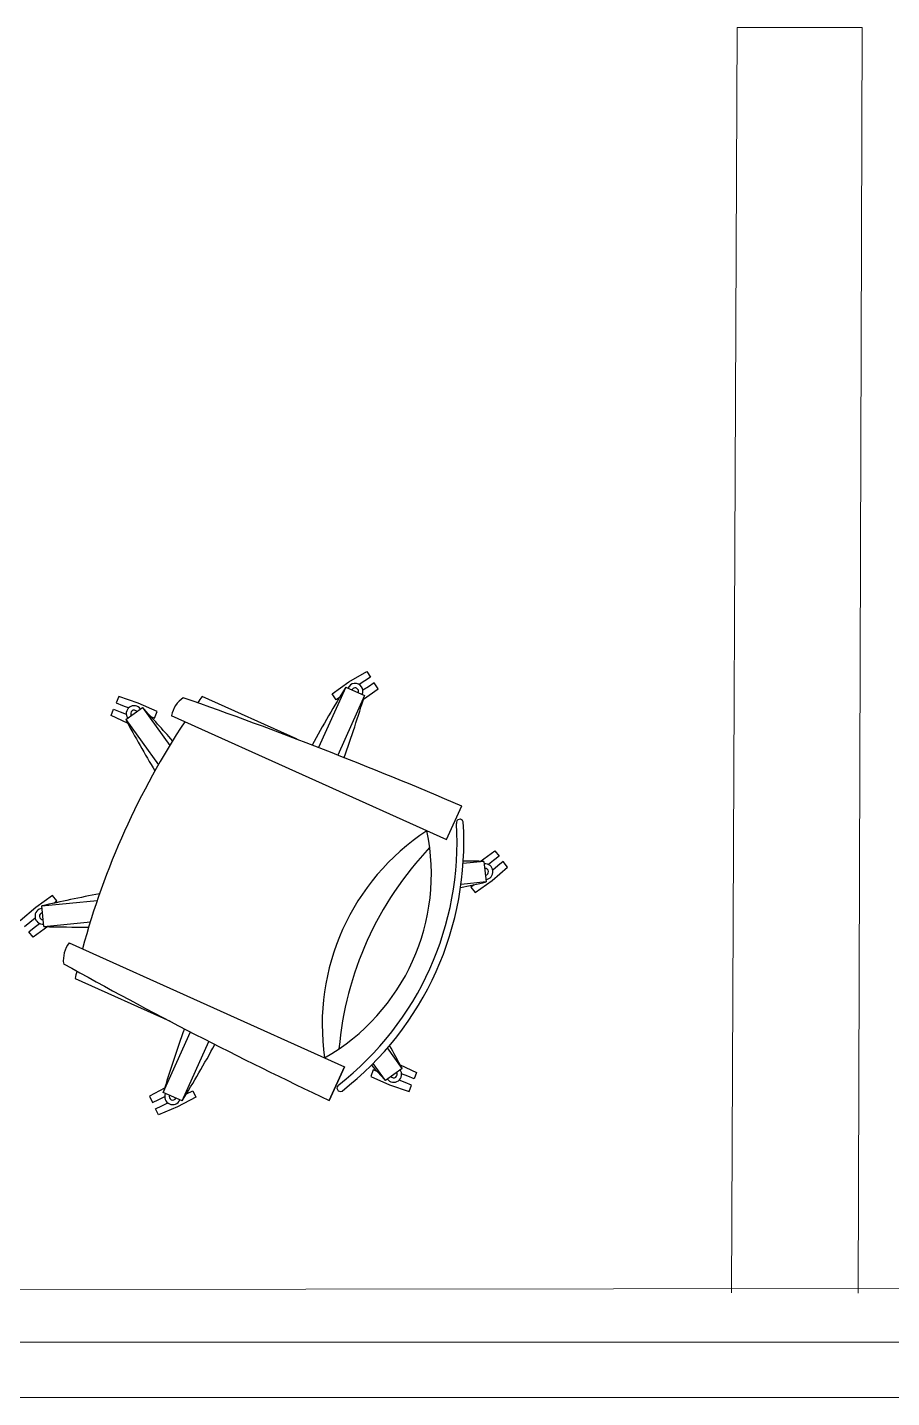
# Model space of a CAD drawing. Header units: inches. Extents: x 164.3 to 247.9, y 15.6 to 56.7.
# Drawn here: x 211.657 to 212.694, y 37.212 to 38.855 of the extents above; entities that cross this region are included whole.
import ezdxf

# ---------------------------------------------------------------- set-up
doc = ezdxf.new("R2010")
doc.units = ezdxf.units.IN
doc.header["$MEASUREMENT"] = 0
doc.layers.get('0').update_dxf_attribs({"lineweight": 0})
doc.layers.add('WALL 1 100', color=250, linetype='Continuous', lineweight=9)
doc.layers.add('провода', color=1, linetype='Continuous', lineweight=5)

msp = doc.modelspace()

# ---------------------------------------------------------------- linework, layer by layer
at = {"color": 7, "linetype": 'ByBlock', "lineweight": -2}
for p, q in [((212.0429, 38.0704), (212.0643, 38.0829)), ((212.0643, 38.0829), (212.0688, 38.076)), ((212.0391, 38.0641), (212.0064, 37.9916)), ((212.0229, 38.0559), (212.0429, 38.0704)), ((212.0391, 38.0641), (212.0616, 38.054)), ((212.0619, 38.0715), (212.0552, 38.0672)), ((212.0664, 38.0646), (212.0597, 38.0603)), ((212.0602, 38.0495), (212.0778, 38.0622)), ((212.0688, 38.076), (212.0619, 38.0715)), ((212.0733, 38.0691), (212.0664, 38.0646)), ((212.0778, 38.0622), (212.0733, 38.0691)), ((211.7668, 38.0529), (211.7637, 38.0453)), ((211.7637, 38.0453), (211.7714, 38.0422)), ((211.7902, 38.045), (211.7668, 38.0529)), ((211.8127, 38.0347), (211.7902, 38.045)), ((211.9808, 38.0015), (211.8668, 38.0528)), ((212.0274, 38.049), (212.0229, 38.0559)), ((212.0315, 38.0516), (212.0274, 38.049)), ((212.0616, 38.054), (212.0295, 37.9826)), ((211.7577, 38.03), (211.7607, 38.0376)), ((211.7774, 38.021), (211.7577, 38.03)), ((211.7607, 38.0376), (211.7684, 38.0346)), ((211.7684, 38.0346), (211.7758, 38.0316)), ((211.7714, 38.0422), (211.7788, 38.0393)), ((211.7752, 38.0251), (211.7952, 38.0396)), ((211.7952, 38.0396), (211.828, 37.9941)), ((211.8052, 38.0288), (211.8097, 38.027)), ((211.8097, 38.027), (211.8127, 38.0347)), ((211.8298, 38.0299), (212.16, 37.8812)), ((211.7752, 38.0251), (211.8143, 37.9708)), ((212.16, 37.8812), (212.1782, 37.9216)), ((212.2001, 37.8552), (212.2178, 37.8678)), ((212.2178, 37.8678), (212.2229, 37.8614)), ((212.2048, 37.8551), (212.1798, 37.8526)), ((212.2048, 37.8551), (212.2073, 37.8305)), ((212.2164, 37.8562), (212.2102, 37.8513)), ((212.2145, 37.8321), (212.2331, 37.8484)), ((212.2215, 37.8498), (212.2153, 37.8448)), ((212.2229, 37.8614), (212.2164, 37.8562)), ((212.228, 37.8549), (212.2215, 37.8498)), ((212.2331, 37.8484), (212.228, 37.8549)), ((212.2073, 37.8305), (212.1773, 37.8275)), ((212.1943, 37.8177), (212.2145, 37.8321)), ((211.6875, 37.8144), (211.6673, 37.8)), ((211.6926, 37.8079), (211.6875, 37.8144)), ((212.193, 37.8272), (212.1892, 37.8242)), ((212.1892, 37.8242), (212.1943, 37.8177)), ((211.6673, 37.8), (211.6487, 37.7837)), ((211.6745, 37.8017), (211.7411, 37.8084)), ((211.677, 37.7771), (211.6745, 37.8017)), ((211.6888, 37.8049), (211.6926, 37.8079)), ((211.6538, 37.7772), (211.6603, 37.7824)), ((211.6603, 37.7824), (211.6665, 37.7873)), ((211.677, 37.7771), (211.7328, 37.7827)), ((211.6589, 37.7708), (211.6654, 37.7759)), ((211.6641, 37.7643), (211.6589, 37.7708)), ((211.6817, 37.7769), (211.6641, 37.7643)), ((211.6654, 37.7759), (211.6716, 37.7808)), ((211.7072, 37.7576), (212.0374, 37.6089)), ((211.7145, 37.7147), (211.8285, 37.6634)), ((211.8202, 37.5782), (211.8529, 37.6507)), ((211.8427, 37.568), (211.8749, 37.6394)), ((212.1066, 37.607), (212.089, 37.6315)), ((212.0374, 37.6089), (212.0192, 37.5685)), ((212.0192, 37.5685), (212.0374, 37.6089)), ((212.0721, 37.6051), (212.0691, 37.5974)), ((212.0866, 37.5926), (212.0719, 37.613)), ((212.0766, 37.6033), (212.0721, 37.6051)), ((212.1066, 37.607), (212.0866, 37.5926)), ((212.1044, 37.6112), (212.1241, 37.6022)), ((212.1135, 37.5976), (212.1061, 37.6005)), ((212.1241, 37.6022), (212.1211, 37.5945)), ((212.0691, 37.5974), (212.0916, 37.5872)), ((212.0916, 37.5872), (212.115, 37.5792)), ((212.1104, 37.5899), (212.103, 37.5928)), ((212.1181, 37.5869), (212.1104, 37.5899)), ((212.1211, 37.5945), (212.1135, 37.5976)), ((212.115, 37.5792), (212.1181, 37.5869)), ((211.8217, 37.5833), (211.8038, 37.5735)), ((211.8038, 37.5735), (211.8074, 37.5661)), ((211.8074, 37.5661), (211.8148, 37.5697)), ((211.8148, 37.5697), (211.822, 37.5731)), ((211.8427, 37.568), (211.8202, 37.5782)), ((211.8591, 37.5726), (211.8374, 37.5608)), ((211.8479, 37.5764), (211.8481, 37.5765)), ((211.8481, 37.5765), (211.8555, 37.5801)), ((211.8555, 37.5801), (211.8591, 37.5726)), ((211.811, 37.5587), (211.8184, 37.5622)), ((211.8145, 37.5513), (211.811, 37.5587)), ((211.8374, 37.5608), (211.8145, 37.5513)), ((211.8184, 37.5622), (211.8256, 37.5657))]:
    msp.add_line(p, q, dxfattribs=at)
for centre, radius, start, end in [((213.2948, 37.2887), 1.4758, 148.3049, 151.4276), ((212.0503, 38.059), 0.00947, 335.7526, 155.7526), ((212.0503, 38.059), 0.00412, 335.7526, 155.7526), ((211.8643, 38.0225), 0.0352, 124.7482, 167.9144), ((210.0812, 33.023), 5.3285, 66.8244, 70.6786), ((212.6309, 37.5053), 0.9401, 144.3786, 144.9353), ((210.6488, 38.4805), 1.4758, 340.1596, 343.2004), ((211.7852, 38.0323), 0.00947, 35.7526, 215.7526), ((211.7852, 38.0323), 0.00412, 35.7526, 215.7526), ((210.7194, 37.0293), 1.4758, 41.1096, 43.2004), ((212.6309, 37.5053), 0.9401, 146.6124, 164.8929), ((213.0745, 38.7249), 1.4758, 208.3049, 211.0523), ((211.8029, 37.8782), 0.3696, 308.0454, 3.4598), ((211.8029, 37.8782), 0.3778, 307.8213, 3.684), ((212.1759, 37.9015), 0.00418, 14.4417, 192.8255), ((212.2878, 37.6598), 0.277, 123.1348, 188.3704), ((211.8877, 37.84), 0.254, 299.7438, 11.7615), ((212.4288, 37.5963), 0.3993, 136.3915, 175.1138), ((212.1612, 36.3799), 1.4758, 88.3049, 89.268), ((212.2061, 37.8428), 0.00947, 275.7526, 95.7526), ((212.2061, 37.8428), 0.00412, 275.7526, 95.7526), ((211.8703, 39.2673), 1.4758, 281.9845, 283.2004), ((212.0115, 36.3649), 1.4758, 100.453, 103.2004), ((211.6758, 37.7894), 0.00947, 95.7526, 275.7526), ((211.6758, 37.7894), 0.00412, 95.7526, 275.7526), ((211.7207, 39.2522), 1.4758, 268.3049, 270.3957), ((211.7355, 37.7367), 0.0352, 143.5909, 186.7571), ((214.298, 42.3851), 5.3285, 240.8267, 244.6809), ((212.6309, 37.5053), 0.9401, 166.57, 167.1267), ((213.233, 37.1516), 1.4758, 160.0777, 163.2004), ((210.5871, 38.3434), 1.4758, 328.3049, 331.3456), ((210.8073, 36.9073), 1.4758, 28.3049, 29.5208), ((213.1624, 38.6028), 1.4758, 222.2373, 223.2004), ((212.0966, 37.5998), 0.00947, 215.7526, 35.7526), ((212.0966, 37.5998), 0.00412, 215.7526, 35.7526), ((212.0327, 37.5835), 0.00418, 118.6798, 297.0636), ((211.8315, 37.5731), 0.00947, 155.7526, 335.7526), ((211.8315, 37.5731), 0.00412, 155.7526, 335.7526)]:
    msp.add_arc(centre, radius, start, end, dxfattribs=at)
at = {"layer": 'WALL 1 100', "color": 0}
for p, q in [((212.5086, 38.855), (212.5016, 37.3381)), ((212.5086, 38.855), (212.6586, 38.855)), ((212.6586, 38.855), (212.6537, 37.3375)), ((228.126, 37.3598), (209.4053, 37.3395)), ((228.1228, 37.2123), (209.2538, 37.2123))]:
    msp.add_line(p, q, dxfattribs=at)
at = {"layer": 'провода', "color": 1}
msp.add_line((209.328, 37.2793), (220.7683, 37.277), dxfattribs=at)

doc.saveas('drawing.dxf')
